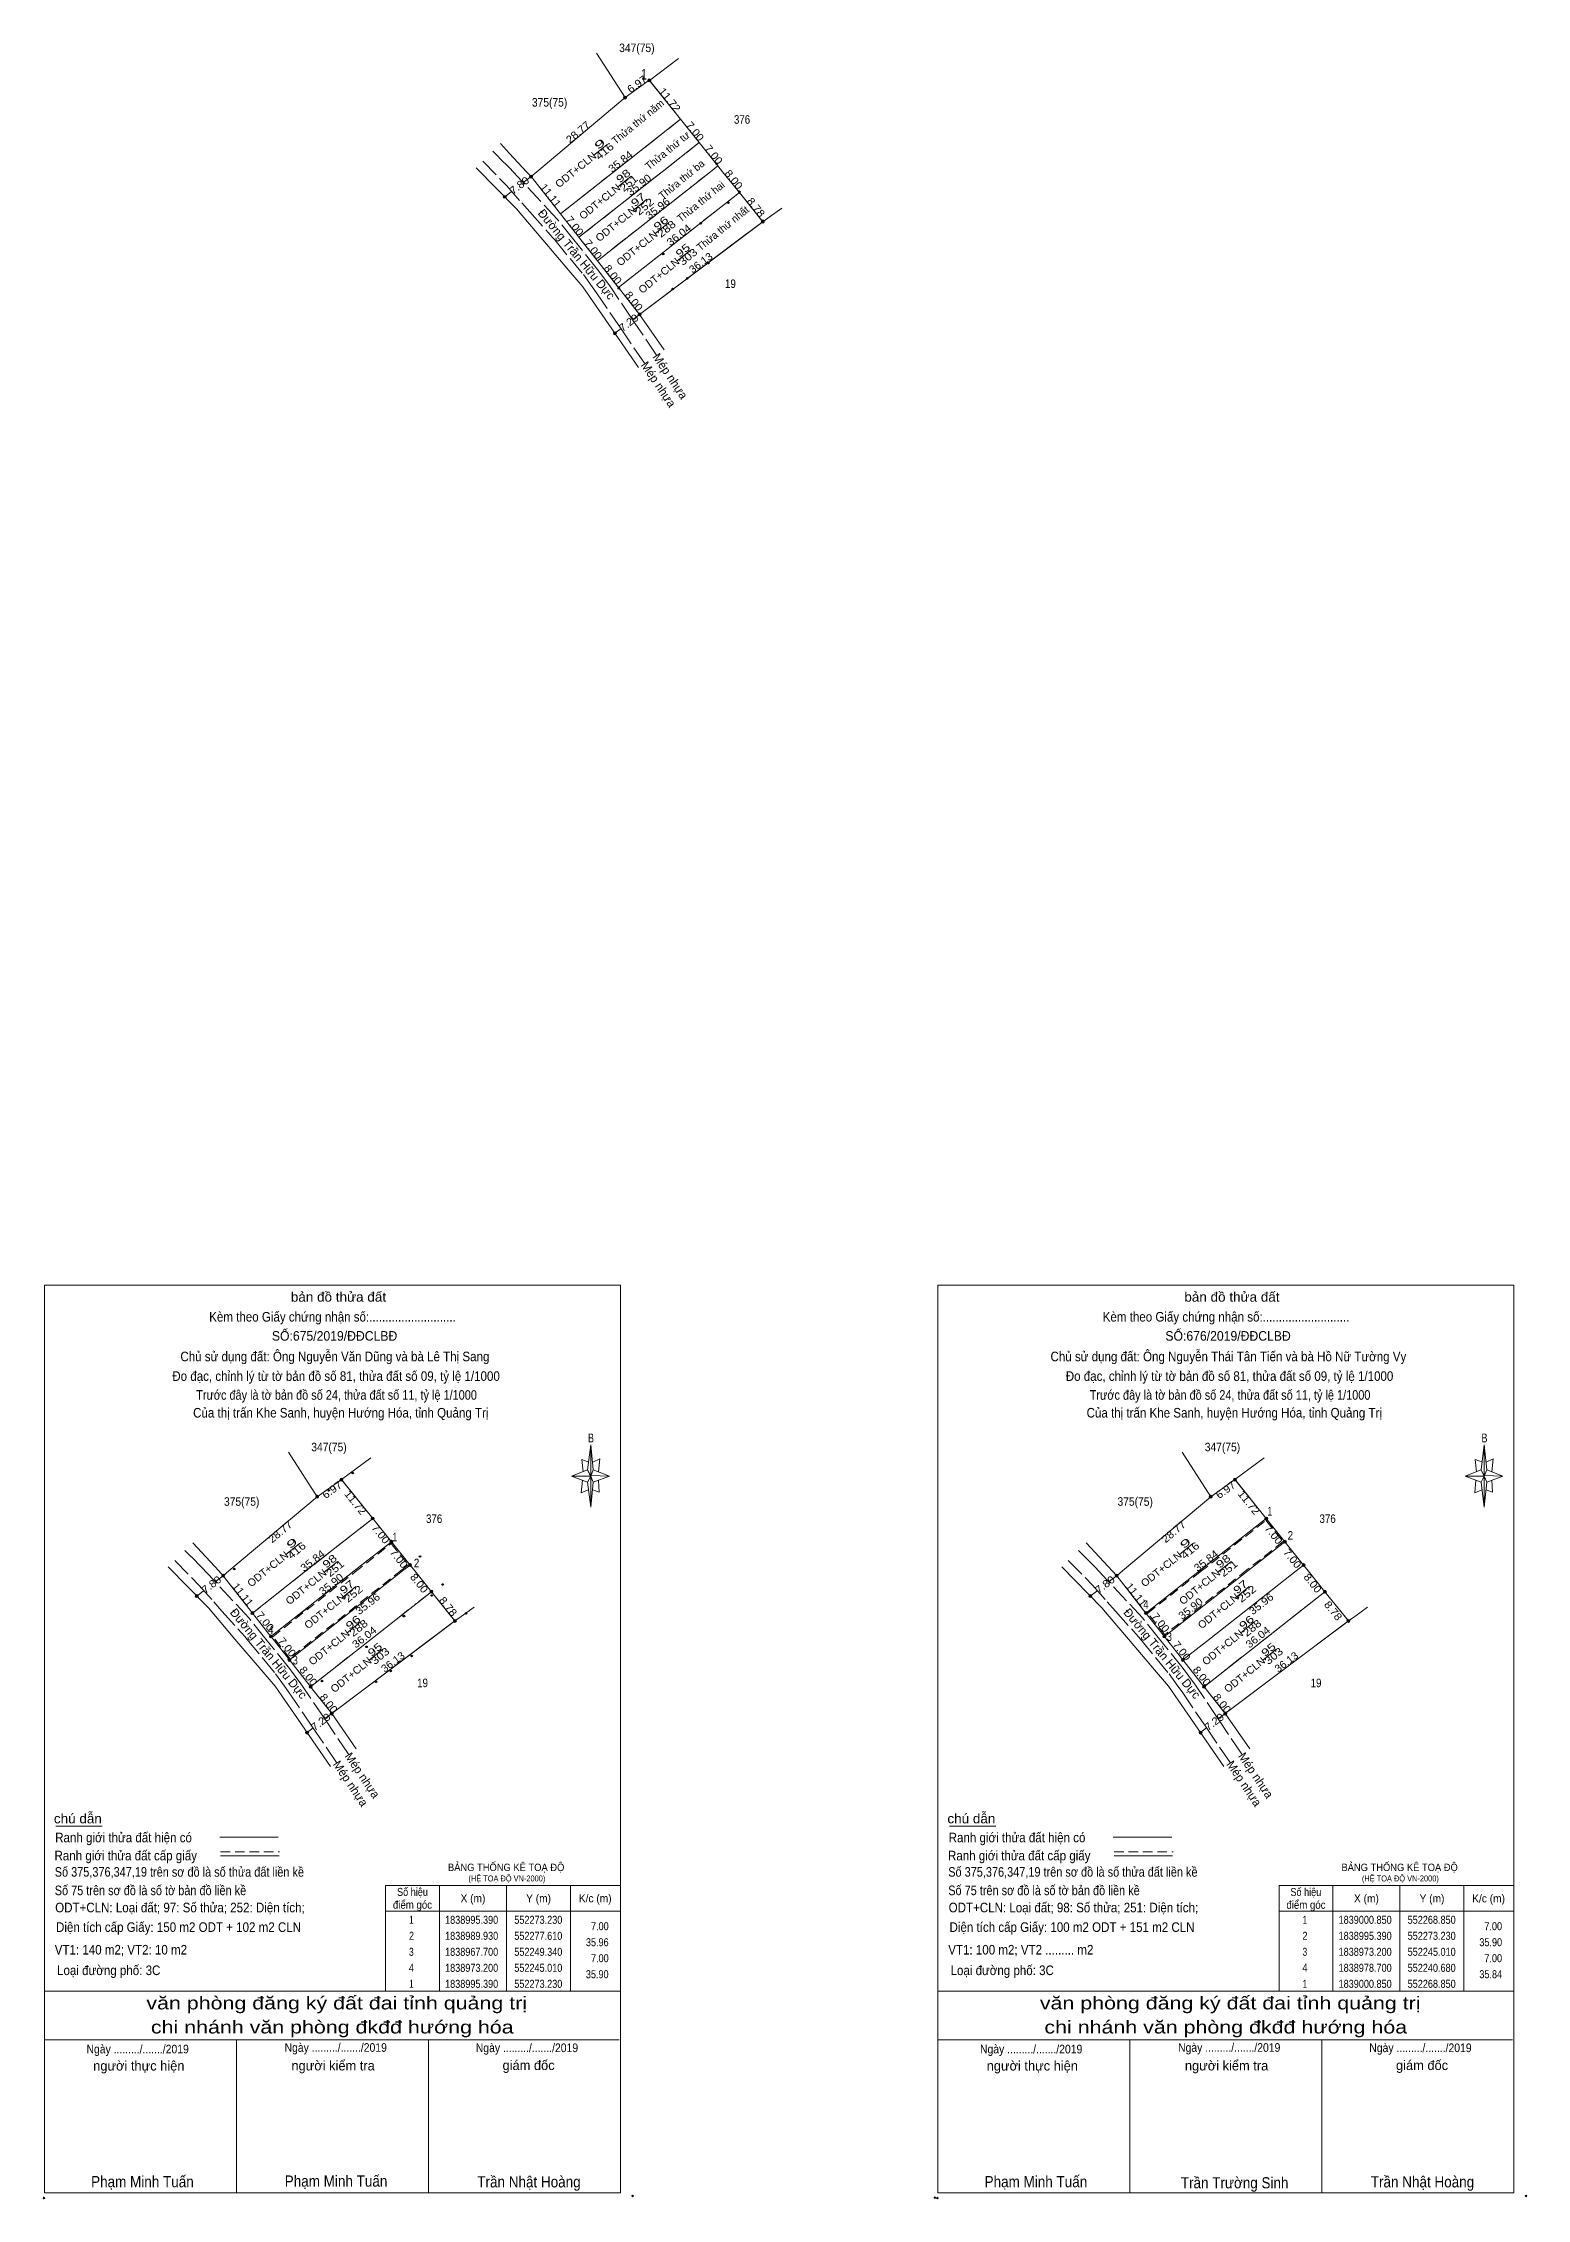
# Model space of a CAD drawing. Header units: metres. Extents: x 551538 to 552829, y 1838513 to 1839106.
# Drawn here: x 552119 to 552467, y 1838513 to 1839019 of the extents above; entities that cross this region are included whole.
import ezdxf
from ezdxf.enums import TextEntityAlignment as Align

# ---------------------------------------------------------------- set-up
doc = ezdxf.new("R2010")
doc.units = ezdxf.units.M
doc.header["$LTSCALE"] = 0.75
doc.header["$PDMODE"] = 32
doc.header["$PDSIZE"] = 0.375
for name, pattern in [('DASH_DOUBLE_DOT', [9.2, 5, -1.2, 0.3, -1.2, 0.3, -1.2]), ('LONG_DASHED', [7.5, 6, -1.5]), ('MEDIUM_DASHED', [4.5, 3, -1.5])]:
    doc.linetypes.add(name, pattern=pattern)
for name, color, linetype, lineweight in [('1', 7, 'Continuous', 13), ('17', 7, 'Continuous', 13), ('4', 7, 'Continuous', 13), ('5', 7, 'Continuous', 13), ('6', 7, 'Continuous', 13), ('63', 7, 'Continuous', 13)]:
    doc.layers.add(name, color=color, linetype=linetype, lineweight=lineweight)
doc.layers.add('7', color=7, linetype='Continuous')

msp = doc.modelspace()

# ---------------------------------------------------------------- hatches: boundary and pattern name
at = {"layer": '4'}
for points in [[(552256.19, 1839005.94, 1), (552255.49, 1839005.94, 1)], [(552261.8696, 1839009.9466, 1), (552261.1696, 1839009.9466, 1)], [(552234.16, 1838987.44, 1), (552233.46, 1838987.44, 1)], [(552227.98, 1838982.68, 1), (552227.28, 1838982.68, 1)], [(552288.47, 1838976.85, 1), (552287.77, 1838976.85, 1)], [(552253.81, 1838950.69, 1), (552253.11, 1838950.69, 1)], [(552259.59, 1838955.14, 1), (552258.89, 1838955.14, 1)], [(552184.03, 1838678.02, 1), (552183.33, 1838678.02, 1)], [(552189.7096, 1838682.0266, 1), (552189.0096, 1838682.0266, 1)], [(552393.43, 1838678.02, 1), (552392.73, 1838678.02, 1)], [(552399.1096, 1838682.0266, 1), (552398.4096, 1838682.0266, 1)], [(552197.04, 1838672.93, 1), (552196.34, 1838672.93, 1)], [(552406.44, 1838672.93, 1), (552405.74, 1838672.93, 1)], [(552201.42, 1838667.47, 1), (552200.72, 1838667.47, 1)], [(552410.82, 1838667.47, 1), (552410.12, 1838667.47, 1)], [(552162, 1838659.52, 1), (552161.3, 1838659.52, 1)], [(552205.8, 1838662.01, 1), (552205.1, 1838662.01, 1)], [(552371.4, 1838659.52, 1), (552370.7, 1838659.52, 1)], [(552415.2, 1838662.01, 1), (552414.5, 1838662.01, 1)], [(552155.82, 1838654.76, 1), (552155.12, 1838654.76, 1)], [(552210.81, 1838655.77, 1), (552210.11, 1838655.77, 1)], [(552365.22, 1838654.76, 1), (552364.52, 1838654.76, 1)], [(552420.21, 1838655.77, 1), (552419.51, 1838655.77, 1)], [(552168.87, 1838650.78, 1), (552168.17, 1838650.78, 1)], [(552216.31, 1838648.93, 1), (552215.61, 1838648.93, 1)], [(552378.27, 1838650.78, 1), (552377.57, 1838650.78, 1)], [(552425.71, 1838648.93, 1), (552425.01, 1838648.93, 1)], [(552173.2, 1838645.28, 1), (552172.5, 1838645.28, 1)], [(552382.6, 1838645.28, 1), (552381.9, 1838645.28, 1)], [(552177.53, 1838639.78, 1), (552176.83, 1838639.78, 1)], [(552386.93, 1838639.78, 1), (552386.23, 1838639.78, 1)], [(552182.48, 1838633.5, 1), (552181.78, 1838633.5, 1)], [(552391.88, 1838633.5, 1), (552391.18, 1838633.5, 1)], [(552187.43, 1838627.22, 1), (552186.73, 1838627.22, 1)], [(552396.83, 1838627.22, 1), (552396.13, 1838627.22, 1)], [(552181.65, 1838622.77, 1), (552180.95, 1838622.77, 1)], [(552391.05, 1838622.77, 1), (552390.35, 1838622.77, 1)]]:
    msp.add_hatch(color=256, dxfattribs=at).paths.add_polyline_path(points)

# ---------------------------------------------------------------- linework, layer by layer
at = {"layer": '1'}
for points in [[(552264.54, 1838988.56), (552273.23, 1838995.39), (552277.61, 1838989.93), (552275.87, 1838988.56)], [(552275.87, 1838988.56), (552249.34, 1838967.7), (552245.01, 1838973.2), (552264.54, 1838988.56)], [(552278.71, 1838988.56), (552282.62, 1838983.69), (552254.29, 1838961.42), (552249.34, 1838967.7), (552275.87, 1838988.56)], [(552275.87, 1838988.56), (552277.61, 1838989.93), (552278.71, 1838988.56)]]:
    msp.add_lwpolyline(points, dxfattribs=at)
for points in [[(552282.62, 1838983.69), (552288.12, 1838976.85), (552259.24, 1838955.14), (552254.29, 1838961.42)], [(552210.46, 1838655.77), (552215.96, 1838648.93), (552187.08, 1838627.22), (552182.13, 1838633.5)], [(552419.86, 1838655.77), (552425.36, 1838648.93), (552396.48, 1838627.22), (552391.53, 1838633.5)]]:
    msp.add_lwpolyline(points, close=True, dxfattribs=at)
at = {"layer": '1', "linetype": 'MEDIUM_DASHED'}
for points in [[(552192.57, 1838660.4), (552201.02, 1838667.05), (552205.03, 1838662.06), (552203.52, 1838660.88)], [(552203.52, 1838660.88), (552177.23, 1838640.2), (552173.27, 1838645.23), (552192.57, 1838660.4)]]:
    msp.add_lwpolyline(points, dxfattribs=at)
at = {"layer": '17'}
for p, q in [((552122.45, 1838600.86), (552133.31, 1838600.86)), ((552331.85, 1838600.86), (552342.71, 1838600.86))]:
    msp.add_line(p, q, dxfattribs=at)
at = {"layer": '4'}
for p, q in [((552255.84, 1839005.94), (552249.15, 1839016.36)), ((552255.84, 1839005.94), (552249.15, 1839016.36)), ((552261.53, 1839009.96), (552268.38, 1839015.1)), ((552235.14, 1838988.56), (552255.84, 1839005.94)), ((552228.79, 1838992.87), (552226.68, 1838995.16)), ((552232.77, 1838988.56), (552228.79, 1838992.87)), ((552248.45, 1838992.35), (552251.66, 1838994.97)), ((552277.61, 1838989.93), (552273.23, 1838995.39)), ((552220.92, 1838989.51), (552230.37, 1838979.88)), ((552231.91, 1838985.98), (552233.81, 1838987.44)), ((552233.81, 1838987.44), (552232.77, 1838988.56)), ((552233.81, 1838987.44), (552235.14, 1838988.56)), ((552254.07, 1838984.91), (552257.28, 1838987.53)), ((552278.71, 1838988.56), (552277.61, 1838989.93)), ((552282.62, 1838983.69), (552278.71, 1838988.56)), ((552227.63, 1838982.68), (552229.15, 1838983.85)), ((552257.75, 1838979.48), (552260.96, 1838982.1)), ((552262.81, 1838974), (552266.02, 1838976.62)), ((552282.44, 1838972.58), (552287.01, 1838976.02)), ((552287.01, 1838976.02), (552288.12, 1838976.85)), ((552288.12, 1838976.85), (552289.6, 1838977.9)), ((552289.6, 1838977.9), (552292.61, 1838980.05)), ((552236.57, 1838972.58), (552242.69, 1838965.38)), ((552282.44, 1838972.58), (552267.79, 1838961.57)), ((552267.95, 1838967.57), (552271.16, 1838970.19)), ((552245.96, 1838961.59), (552242.69, 1838965.38)), ((552259.24, 1838955.14), (552254.29, 1838961.42)), ((552258.96, 1838942.71), (552250.5, 1838955)), ((552253.46, 1838950.69), (552254.89, 1838951.79)), ((552257.49, 1838953.79), (552259.24, 1838955.14)), ((552265.01, 1838946.85), (552259.24, 1838955.14)), ((552183.68, 1838678.02), (552176.99, 1838688.44)), ((552183.68, 1838678.02), (552176.99, 1838688.44)), ((552393.08, 1838678.02), (552386.39, 1838688.44)), ((552393.08, 1838678.02), (552386.39, 1838688.44)), ((552189.37, 1838682.04), (552196.22, 1838687.18)), ((552398.77, 1838682.04), (552405.62, 1838687.18)), ((552162.98, 1838660.64), (552183.68, 1838678.02)), ((552372.38, 1838660.64), (552393.08, 1838678.02)), ((552156.63, 1838664.95), (552154.52, 1838667.24)), ((552160.61, 1838660.64), (552156.63, 1838664.95)), ((552176.29, 1838664.43), (552179.5, 1838667.05)), ((552185.27, 1838660.26), (552188.48, 1838662.88)), ((552205.45, 1838662.01), (552201.07, 1838667.47)), ((552366.03, 1838664.95), (552363.92, 1838667.24)), ((552370.01, 1838660.64), (552366.03, 1838664.95)), ((552385.69, 1838664.43), (552388.9, 1838667.05)), ((552394.67, 1838660.26), (552397.88, 1838662.88)), ((552414.85, 1838662.01), (552410.47, 1838667.47)), ((552148.76, 1838661.59), (552158.21, 1838651.96)), ((552159.75, 1838658.06), (552161.65, 1838659.52)), ((552161.65, 1838659.52), (552160.61, 1838660.64)), ((552161.65, 1838659.52), (552162.98, 1838660.64)), ((552206.55, 1838660.64), (552205.45, 1838662.01)), ((552210.46, 1838655.77), (552206.55, 1838660.64)), ((552358.16, 1838661.59), (552367.61, 1838651.96)), ((552369.15, 1838658.06), (552371.05, 1838659.52)), ((552371.05, 1838659.52), (552370.01, 1838660.64)), ((552371.05, 1838659.52), (552372.38, 1838660.64)), ((552415.95, 1838660.64), (552414.85, 1838662.01)), ((552419.86, 1838655.77), (552415.95, 1838660.64)), ((552155.47, 1838654.76), (552156.99, 1838655.93)), ((552189.51, 1838654.37), (552192.72, 1838656.99)), ((552364.87, 1838654.76), (552366.39, 1838655.93)), ((552398.91, 1838654.37), (552402.12, 1838656.99)), ((552190.65, 1838646.08), (552193.86, 1838648.7)), ((552210.28, 1838644.66), (552214.85, 1838648.1)), ((552214.85, 1838648.1), (552215.96, 1838648.93)), ((552215.96, 1838648.93), (552217.44, 1838649.98)), ((552217.44, 1838649.98), (552220.45, 1838652.13)), ((552400.05, 1838646.08), (552403.26, 1838648.7)), ((552419.68, 1838644.66), (552424.25, 1838648.1)), ((552424.25, 1838648.1), (552425.36, 1838648.93)), ((552425.36, 1838648.93), (552426.84, 1838649.98)), ((552426.84, 1838649.98), (552429.85, 1838652.13)), ((552164.41, 1838644.66), (552170.53, 1838637.46)), ((552210.28, 1838644.66), (552195.63, 1838633.65)), ((552373.81, 1838644.66), (552379.93, 1838637.46)), ((552419.68, 1838644.66), (552405.03, 1838633.65)), ((552173.8, 1838633.67), (552170.53, 1838637.46)), ((552195.79, 1838639.65), (552199, 1838642.27)), ((552383.2, 1838633.67), (552379.93, 1838637.46)), ((552405.19, 1838639.65), (552408.4, 1838642.27)), ((552187.08, 1838627.22), (552182.13, 1838633.5)), ((552396.48, 1838627.22), (552391.53, 1838633.5)), ((552185.33, 1838625.87), (552187.08, 1838627.22)), ((552192.85, 1838618.93), (552187.08, 1838627.22)), ((552394.73, 1838625.87), (552396.48, 1838627.22)), ((552402.25, 1838618.93), (552396.48, 1838627.22)), ((552186.8, 1838614.79), (552178.34, 1838627.08)), ((552181.3, 1838622.77), (552182.73, 1838623.87)), ((552396.2, 1838614.79), (552387.74, 1838627.08)), ((552390.7, 1838622.77), (552392.13, 1838623.87)), ((552421.7, 1838586.91), (552421.7, 1838562.16)), ((552437.45, 1838586.91), (552437.45, 1838562.16)), ((552452.45, 1838586.91), (552452.45, 1838562.16)), ((552409.1, 1838580.91), (552464.15, 1838580.91))]:
    msp.add_line(p, q, dxfattribs=at)
at = {"layer": '4', "linetype": 'LONG_DASHED'}
for p, q in [((552226.33, 1838991.87), (552224.84, 1838993.36)), ((552257.53, 1838953.99), (552252.43, 1838961.57)), ((552263.18, 1838945.58), (552257.6, 1838953.88)), ((552154.17, 1838663.95), (552152.68, 1838665.44)), ((552363.57, 1838663.95), (552362.08, 1838665.44)), ((552185.37, 1838626.07), (552180.27, 1838633.65)), ((552394.77, 1838626.07), (552389.67, 1838633.65)), ((552191.02, 1838617.66), (552185.44, 1838625.96)), ((552400.42, 1838617.66), (552394.84, 1838625.96))]:
    msp.add_line(p, q, dxfattribs=at)
at = {"layer": '4', "linetype": 'DASH_DOUBLE_DOT'}
for p, q in [((552282.62, 1838983.69), (552268.49, 1838972.58)), ((552255.55, 1838972.58), (552249.34, 1838967.7)), ((552268.49, 1838972.58), (552254.48, 1838961.57)), ((552254.48, 1838961.57), (552254.29, 1838961.42)), ((552210.46, 1838655.77), (552196.33, 1838644.66)), ((552419.86, 1838655.77), (552405.73, 1838644.66)), ((552196.33, 1838644.66), (552182.32, 1838633.65)), ((552405.73, 1838644.66), (552391.72, 1838633.65)), ((552182.32, 1838633.65), (552182.13, 1838633.5)), ((552391.72, 1838633.65), (552391.53, 1838633.5))]:
    msp.add_line(p, q, dxfattribs=at)
at = {"layer": '4'}
for points in [[(552235.14, 1838988.56), (552255.84, 1839005.94), (552261.51, 1839009.99), (552268.85, 1839000.85), (552253.22, 1838988.56)], [(552235.14, 1838988.56), (552255.84, 1839005.94), (552261.51, 1839009.99), (552268.85, 1839000.85), (552273.23, 1838995.39), (552277.61, 1838989.93), (552278.71, 1838988.56)], [(552255.84, 1839005.94), (552261.51, 1839009.99), (552261.7, 1839009.76)], [(552273.23, 1838995.39), (552268.85, 1839000.85), (552261.7, 1839009.76)], [(552253.22, 1838988.56), (552268.85, 1839000.85), (552273.23, 1838995.39), (552264.54, 1838988.56)], [(552253.22, 1838988.56), (552240.68, 1838978.7), (552233.81, 1838987.44), (552235.14, 1838988.56)], [(552245.5, 1838972.58), (552245.01, 1838973.2), (552240.68, 1838978.7), (552233.81, 1838987.44), (552235.14, 1838988.56)], [(552245.01, 1838973.2), (552240.68, 1838978.7), (552233.81, 1838987.44)], [(552264.54, 1838988.56), (552245.01, 1838973.2), (552240.68, 1838978.7), (552253.22, 1838988.56)], [(552278.71, 1838988.56), (552282.62, 1838983.69), (552287.01, 1838978.23)], [(552288.12, 1838976.85), (552287.01, 1838978.23), (552282.62, 1838983.69)], [(552230.37, 1838979.88), (552231.61, 1838978.42), (552236.57, 1838972.58)], [(552287.01, 1838978.23), (552288.12, 1838976.85), (552287.01, 1838976.02), (552282.44, 1838972.58)], [(552288.12, 1838976.85), (552289.6, 1838977.9), (552292.61, 1838980.05)], [(552249.34, 1838967.7), (552245.5, 1838972.58), (552245.01, 1838973.2)], [(552254.17, 1838961.57), (552249.34, 1838967.7), (552245.5, 1838972.58)], [(552259.24, 1838955.14), (552267.79, 1838961.57), (552282.44, 1838972.58)], [(552254.29, 1838961.42), (552254.17, 1838961.57), (552249.34, 1838967.7)], [(552250.5, 1838955), (552245.97, 1838961.57), (552245.96, 1838961.59)], [(552267.79, 1838961.57), (552259.24, 1838955.14), (552254.29, 1838961.42), (552254.17, 1838961.57)], [(552162.98, 1838660.64), (552183.68, 1838678.02), (552189.35, 1838682.07), (552196.69, 1838672.93), (552181.06, 1838660.64)], [(552162.98, 1838660.64), (552183.68, 1838678.02), (552189.35, 1838682.07), (552196.69, 1838672.93), (552201.07, 1838667.47), (552205.45, 1838662.01), (552206.55, 1838660.64)], [(552183.68, 1838678.02), (552189.35, 1838682.07), (552189.54, 1838681.84)], [(552201.07, 1838667.47), (552196.69, 1838672.93), (552189.54, 1838681.84)], [(552372.38, 1838660.64), (552393.08, 1838678.02), (552398.75, 1838682.07), (552406.09, 1838672.93), (552390.46, 1838660.64)], [(552372.38, 1838660.64), (552393.08, 1838678.02), (552398.75, 1838682.07), (552406.09, 1838672.93), (552410.47, 1838667.47), (552414.85, 1838662.01), (552415.95, 1838660.64)], [(552393.08, 1838678.02), (552398.75, 1838682.07), (552398.94, 1838681.84)], [(552410.47, 1838667.47), (552406.09, 1838672.93), (552398.94, 1838681.84)], [(552181.06, 1838660.64), (552196.69, 1838672.93), (552201.07, 1838667.47), (552192.38, 1838660.64)], [(552410.47, 1838667.47), (552401.78, 1838660.64), (552382.25, 1838645.28)], [(552181.06, 1838660.64), (552168.52, 1838650.78), (552161.65, 1838659.52), (552162.98, 1838660.64)], [(552173.34, 1838644.66), (552172.85, 1838645.28), (552168.52, 1838650.78), (552161.65, 1838659.52), (552162.98, 1838660.64)], [(552172.85, 1838645.28), (552168.52, 1838650.78), (552161.65, 1838659.52)], [(552192.38, 1838660.64), (552172.85, 1838645.28), (552168.52, 1838650.78), (552181.06, 1838660.64)], [(552205.45, 1838662.01), (552203.71, 1838660.64), (552183.39, 1838644.66)], [(552206.55, 1838660.64), (552210.46, 1838655.77), (552214.85, 1838650.31)], [(552390.46, 1838660.64), (552377.92, 1838650.78), (552371.05, 1838659.52), (552372.38, 1838660.64)], [(552382.74, 1838644.66), (552382.25, 1838645.28), (552377.92, 1838650.78), (552371.05, 1838659.52), (552372.38, 1838660.64)], [(552382.25, 1838645.28), (552377.92, 1838650.78), (552371.05, 1838659.52)], [(552414.85, 1838662.01), (552413.11, 1838660.64), (552392.79, 1838644.66)], [(552415.95, 1838660.64), (552419.86, 1838655.77), (552424.25, 1838650.31)], [(552215.96, 1838648.93), (552214.85, 1838650.31), (552210.46, 1838655.77)], [(552425.36, 1838648.93), (552424.25, 1838650.31), (552419.86, 1838655.77)], [(552158.21, 1838651.96), (552159.45, 1838650.5), (552164.41, 1838644.66)], [(552214.85, 1838650.31), (552215.96, 1838648.93), (552214.85, 1838648.1), (552210.28, 1838644.66)], [(552215.96, 1838648.93), (552217.44, 1838649.98), (552220.45, 1838652.13)], [(552367.61, 1838651.96), (552368.85, 1838650.5), (552373.81, 1838644.66)], [(552424.25, 1838650.31), (552425.36, 1838648.93), (552424.25, 1838648.1), (552419.68, 1838644.66)], [(552425.36, 1838648.93), (552426.84, 1838649.98), (552429.85, 1838652.13)], [(552183.39, 1838644.66), (552177.18, 1838639.78), (552173.34, 1838644.66), (552172.85, 1838645.28)], [(552182.01, 1838633.65), (552177.18, 1838639.78), (552173.34, 1838644.66)], [(552187.08, 1838627.22), (552195.63, 1838633.65), (552210.28, 1838644.66)], [(552392.79, 1838644.66), (552386.58, 1838639.78), (552382.74, 1838644.66), (552382.25, 1838645.28)], [(552391.41, 1838633.65), (552386.58, 1838639.78), (552382.74, 1838644.66)], [(552396.48, 1838627.22), (552405.03, 1838633.65), (552419.68, 1838644.66)], [(552182.13, 1838633.5), (552182.01, 1838633.65), (552177.18, 1838639.78)], [(552391.53, 1838633.5), (552391.41, 1838633.65), (552386.58, 1838639.78)], [(552178.34, 1838627.08), (552173.81, 1838633.65), (552173.8, 1838633.67)], [(552195.63, 1838633.65), (552187.08, 1838627.22), (552182.13, 1838633.5), (552182.01, 1838633.65)], [(552387.74, 1838627.08), (552383.21, 1838633.65), (552383.2, 1838633.67)], [(552405.03, 1838633.65), (552396.48, 1838627.22), (552391.53, 1838633.5), (552391.41, 1838633.65)]]:
    msp.add_lwpolyline(points, dxfattribs=at)
at = {"layer": '4', "linetype": 'DASH_DOUBLE_DOT'}
for points in [[(552268.85, 1839000.85), (552253.22, 1838988.56), (552240.68, 1838978.7)], [(552273.23, 1838995.39), (552264.54, 1838988.56), (552245.01, 1838973.2)], [(552277.61, 1838989.93), (552275.87, 1838988.56), (552255.55, 1838972.58)], [(552196.69, 1838672.93), (552181.06, 1838660.64), (552168.52, 1838650.78)], [(552406.09, 1838672.93), (552390.46, 1838660.64), (552377.92, 1838650.78)], [(552201.07, 1838667.47), (552192.38, 1838660.64), (552172.85, 1838645.28)]]:
    msp.add_lwpolyline(points, dxfattribs=at)
at = {"layer": '4', "linetype": 'LONG_DASHED'}
for points in [[(552222.48, 1838991.04), (552228.13, 1838985.22), (552231.61, 1838981.31)], [(552231.61, 1838986.39), (552228.76, 1838989.44), (552226.35, 1838991.85)], [(552243.84, 1838972.58), (552239.94, 1838977.46), (552231.61, 1838986.39)], [(552231.61, 1838981.31), (552233.53, 1838979.16), (552238.93, 1838973.1), (552239.36, 1838972.58)], [(552239.36, 1838972.58), (552246.08, 1838964.45), (552248.16, 1838961.57)], [(552252.43, 1838961.57), (552252.05, 1838962.14), (552249.36, 1838965.67), (552243.84, 1838972.58)], [(552248.16, 1838961.57), (552249.14, 1838960.22), (552254.76, 1838951.94), (552260.37, 1838943.67)], [(552150.32, 1838663.12), (552155.97, 1838657.3), (552159.45, 1838653.39)], [(552159.45, 1838658.47), (552156.6, 1838661.52), (552154.19, 1838663.93)], [(552359.72, 1838663.12), (552365.37, 1838657.3), (552368.85, 1838653.39)], [(552368.85, 1838658.47), (552366, 1838661.52), (552363.59, 1838663.93)], [(552171.68, 1838644.66), (552167.78, 1838649.54), (552159.45, 1838658.47)], [(552381.08, 1838644.66), (552377.18, 1838649.54), (552368.85, 1838658.47)], [(552159.45, 1838653.39), (552161.37, 1838651.24), (552166.77, 1838645.18), (552167.2, 1838644.66)], [(552368.85, 1838653.39), (552370.77, 1838651.24), (552376.17, 1838645.18), (552376.6, 1838644.66)], [(552167.2, 1838644.66), (552173.92, 1838636.53), (552176, 1838633.65)], [(552180.27, 1838633.65), (552179.89, 1838634.22), (552177.2, 1838637.75), (552171.68, 1838644.66)], [(552376.6, 1838644.66), (552383.32, 1838636.53), (552385.4, 1838633.65)], [(552389.67, 1838633.65), (552389.29, 1838634.22), (552386.6, 1838637.75), (552381.08, 1838644.66)], [(552176, 1838633.65), (552176.98, 1838632.3), (552182.6, 1838624.02), (552188.21, 1838615.75)], [(552385.4, 1838633.65), (552386.38, 1838632.3), (552392, 1838624.02), (552397.61, 1838615.75)]]:
    msp.add_lwpolyline(points, dxfattribs=at)
at = {"layer": '4', "linetype": 'MEDIUM_DASHED'}
for points in [[(552390.65, 1838660.4), (552406.04, 1838672.51), (552410.05, 1838667.52), (552401.59, 1838660.88)], [(552401.59, 1838660.88), (552382.3, 1838645.7), (552378.34, 1838650.73), (552390.65, 1838660.4)]]:
    msp.add_lwpolyline(points, dxfattribs=at)
at = {"layer": '4'}
msp.add_lwpolyline([(552409.1, 1838586.91), (552464.15, 1838586.91), (552464.15, 1838562.16), (552409.1, 1838562.16)], close=True, dxfattribs=at)
for centre, radius in [((552255.84, 1839005.94), 0.35), ((552261.5196, 1839009.9466), 0.35), ((552233.81, 1838987.44), 0.35), ((552227.63, 1838982.68), 0.35), ((552282.69, 1838983.61), 0.11), ((552288.12, 1838976.85), 0.35), ((552253.46, 1838950.69), 0.35), ((552259.24, 1838955.14), 0.35), ((552183.68, 1838678.02), 0.35), ((552189.3596, 1838682.0266), 0.35), ((552393.08, 1838678.02), 0.35), ((552398.7596, 1838682.0266), 0.35), ((552196.69, 1838672.93), 0.35), ((552406.09, 1838672.93), 0.35), ((552201.07, 1838667.47), 0.35), ((552410.47, 1838667.47), 0.35), ((552161.65, 1838659.52), 0.35), ((552205.45, 1838662.01), 0.35), ((552371.05, 1838659.52), 0.35), ((552414.85, 1838662.01), 0.35), ((552155.47, 1838654.76), 0.35), ((552210.46, 1838655.77), 0.35), ((552210.53, 1838655.69), 0.11), ((552364.87, 1838654.76), 0.35), ((552419.86, 1838655.77), 0.35), ((552419.93, 1838655.69), 0.11), ((552168.52, 1838650.78), 0.35), ((552215.96, 1838648.93), 0.35), ((552377.92, 1838650.78), 0.35), ((552425.36, 1838648.93), 0.35), ((552172.85, 1838645.28), 0.35), ((552382.25, 1838645.28), 0.35), ((552177.18, 1838639.78), 0.35), ((552386.58, 1838639.78), 0.35), ((552182.13, 1838633.5), 0.35), ((552391.53, 1838633.5), 0.35), ((552187.08, 1838627.22), 0.35), ((552396.48, 1838627.22), 0.35), ((552181.3, 1838622.77), 0.35), ((552390.7, 1838622.77), 0.35)]:
    msp.add_circle(centre, radius, dxfattribs=at)
at = {"layer": '5'}
for p, q in [((552247.06, 1838684.32), (552247.8, 1838690.18)), ((552456.46, 1838684.32), (552457.2, 1838690.18)), ((552247.06, 1838681.48), (552243.3, 1838682.82)), ((552248.4, 1838684.32), (552252.16, 1838682.82)), ((552456.46, 1838681.48), (552452.7, 1838682.82)), ((552457.8, 1838684.32), (552461.56, 1838682.82)), ((552248.4, 1838681.48), (552247.8, 1838675.62)), ((552249.76, 1838679.08), (552248.26, 1838679.68)), ((552249.6, 1838681.92), (552249.76, 1838679.08)), ((552457.8, 1838681.48), (552457.2, 1838675.62)), ((552459.16, 1838679.08), (552457.66, 1838679.68)), ((552459, 1838681.92), (552459.16, 1838679.08)), ((552119.75, 1838562.16), (552254.75, 1838562.16)), ((552329.15, 1838562.16), (552464.15, 1838562.16)), ((552119.75, 1838550.76), (552254.45, 1838550.76)), ((552119.75, 1838550.76), (552254.45, 1838550.76)), ((552119.75, 1838550.76), (552254.45, 1838550.76)), ((552164.75, 1838514.92), (552164.75, 1838550.76)), ((552209.75, 1838514.92), (552209.75, 1838550.76)), ((552329.15, 1838550.76), (552463.85, 1838550.76)), ((552329.15, 1838550.76), (552463.85, 1838550.76)), ((552329.15, 1838550.76), (552463.85, 1838550.76)), ((552374.15, 1838514.92), (552374.15, 1838550.76)), ((552419.15, 1838514.92), (552419.15, 1838550.76))]:
    msp.add_line(p, q, dxfattribs=at)
for points in [[(552119.75, 1838727.62), (552254.75, 1838727.62), (552254.75, 1838514.92), (552119.75, 1838514.92)], [(552329.15, 1838727.62), (552464.15, 1838727.62), (552464.15, 1838514.92), (552329.15, 1838514.92)], [(552247.8, 1838690.18), (552248.4, 1838684.32), (552247.8, 1838682.82)], [(552457.2, 1838690.18), (552457.8, 1838684.32), (552457.2, 1838682.82)], [(552247.8, 1838682.82), (552243.3, 1838682.82), (552247.06, 1838684.32), (552248.4, 1838681.48), (552252.16, 1838682.82), (552247.8, 1838682.98)], [(552247.8, 1838682.82), (552247.8, 1838675.62), (552247.06, 1838681.48)], [(552457.2, 1838682.82), (552452.7, 1838682.82), (552456.46, 1838684.32), (552457.8, 1838681.48), (552461.56, 1838682.82), (552457.2, 1838682.98)], [(552457.2, 1838682.82), (552457.2, 1838675.62), (552456.46, 1838681.48)]]:
    msp.add_lwpolyline(points, close=True, dxfattribs=at)
for points in [[(552247.8, 1838682.82), (552247.06, 1838684.32), (552243.3, 1838682.82)], [(552247.36, 1838686.12), (552245.7, 1838686.72), (552246, 1838683.88)], [(552247.8, 1838682.82), (552248.4, 1838681.48), (552252.16, 1838682.82)], [(552248.26, 1838686.12), (552249.9, 1838686.88), (552249.6, 1838683.88)], [(552457.2, 1838682.82), (552456.46, 1838684.32), (552452.7, 1838682.82)], [(552456.76, 1838686.12), (552455.1, 1838686.72), (552455.4, 1838683.88)], [(552457.2, 1838682.82), (552457.8, 1838681.48), (552461.56, 1838682.82)], [(552457.66, 1838686.12), (552459.3, 1838686.88), (552459, 1838683.88)], [(552245.86, 1838681.92), (552245.56, 1838678.92), (552247.2, 1838679.68)], [(552455.26, 1838681.92), (552454.96, 1838678.92), (552456.6, 1838679.68)], [(552254.75, 1838514.92), (552119.75, 1838514.92), (552119.75, 1838550.76)], [(552464.15, 1838514.92), (552329.15, 1838514.92), (552329.15, 1838550.76)]]:
    msp.add_lwpolyline(points, dxfattribs=at)
for p in [(552119.64, 1838513.66), (552328.44, 1838513.76), (552329.04, 1838513.66)]:
    msp.add_point(p, dxfattribs=at)
at = {"layer": '6'}
for p, q in [((552160.85, 1838598.26), (552174.56, 1838598.26)), ((552370.25, 1838598.26), (552383.96, 1838598.26)), ((552161.06, 1838593.86), (552174.77, 1838593.86)), ((552370.46, 1838593.86), (552384.17, 1838593.86))]:
    msp.add_line(p, q, dxfattribs=at)
at = {"layer": '6', "linetype": 'MEDIUM_DASHED'}
for p, q in [((552161.06, 1838594.79), (552174.86, 1838594.79)), ((552370.46, 1838594.79), (552384.26, 1838594.79))]:
    msp.add_line(p, q, dxfattribs=at)
at = {"layer": '6'}
for p in [(552257.6, 1838514.16), (552467, 1838514.16)]:
    msp.add_point(p, dxfattribs=at)
at = {"layer": '63'}
for p, q in [((552212.31, 1838586.91), (552212.31, 1838562.16)), ((552228.05, 1838586.91), (552228.05, 1838562.16)), ((552243.05, 1838586.91), (552243.05, 1838562.16)), ((552199.71, 1838580.91), (552254.75, 1838580.91))]:
    msp.add_line(p, q, dxfattribs=at)
msp.add_lwpolyline([(552199.71, 1838586.91), (552254.75, 1838586.91), (552254.75, 1838562.16), (552199.71, 1838562.16)], close=True, dxfattribs=at)
at = {"layer": '7'}
for p in [(552261.56, 1839010), (552261.56, 1839009.98), (552255.91, 1839005.95), (552233.82, 1838987.49), (552277.3, 1838990.43), (552280.06, 1838981.29), (552282.61, 1838983.87), (552273.54, 1838976.46), (552288.09, 1838977.1), (552264.77, 1838969.27), (552275.36, 1838967.13), (552254.37, 1838961.24), (552266.98, 1838961.06), (552270.44, 1838963.6), (552192.02, 1838683.58), (552192.02, 1838683.57), (552186.37, 1838679.54), (552207.76, 1838664.02), (552164.28, 1838661.08), (552213.07, 1838657.46), (552210.52, 1838654.88), (552204, 1838650.05), (552218.55, 1838650.69), (552195.23, 1838642.86), (552200.9, 1838637.19), (552205.82, 1838640.72), (552184.83, 1838634.83), (552197.45, 1838634.65)]:
    msp.add_point(p, dxfattribs=at)

# ---------------------------------------------------------------- texts
at = {"layer": '1'}
for s, height, width, p in [('BẢNG THỐNG KÊ TOẠ ĐỘ ', 1.725, 0.95, (552214.33, 1838590.31)), ('BẢNG THỐNG KÊ TOẠ ĐỘ ', 1.725, 0.95, (552423.73, 1838590.31)), ('(HỆ TOẠ ĐỘ VN-2000)', 1.395, 0.9, (552219.13, 1838587.87)), ('(HỆ TOẠ ĐỘ VN-2000)', 1.395, 0.9, (552428.53, 1838587.87))]:
    msp.add_text(s, height=height, dxfattribs=dict(at, width=width)).set_placement(p)
at = {"layer": '4'}
for s, height, width, p in [('347(75)', 2, 0.9, (552258.61, 1839016.6)), ('375(75)', 2, 0.9, (552238.15, 1839003.83)), ('376', 2, 0.85, (552283.25, 1838999.81)), ('19', 2, 0.85, (552280.535, 1838961.32)), ('347(75)', 2, 0.9, (552186.45, 1838688.68)), ('347(75)', 2, 0.9, (552395.85, 1838688.68)), ('375(75)', 2, 0.9, (552165.99, 1838675.91)), ('375(75)', 2, 0.9, (552375.39, 1838675.91)), ('376', 2, 0.85, (552211.09, 1838671.89)), ('376', 2, 0.85, (552420.49, 1838671.89)), ('19', 2, 0.85, (552208.375, 1838633.4)), ('19', 2, 0.85, (552417.775, 1838633.4)), ('điểm góc', 1.875, 0.9, (552415.415, 1838581.46)), ('Số hiệu', 1.875, 0.85, (552415.385, 1838584.46)), ('X (m)', 1.875, 0.95, (552429.585, 1838582.96)), ('Y (m)', 1.875, 0.95, (552444.955, 1838582.96)), ('K/c (m)', 1.875, 0.95, (552458.215, 1838582.96)), (' 1', 1.875, 0.75, (552414.88, 1838577.94)), ('1839000.850', 1.875, 0.85, (552429.28, 1838577.94)), ('552268.850', 1.875, 0.85, (552444.875, 1838577.94)), (' 3', 1.875, 0.8, (552414.87, 1838570.44)), (' 2', 1.875, 0.85, (552414.88, 1838574.19)), ('1838995.390', 1.875, 0.85, (552429.28, 1838574.19)), ('1838973.200', 1.875, 0.85, (552429.28, 1838570.44)), ('552273.230', 1.875, 0.85, (552444.875, 1838574.19)), ('552245.010', 1.875, 0.85, (552444.875, 1838570.44)), (' 4', 1.875, 0.85, (552414.875, 1838566.69)), ('1838978.700', 1.875, 0.85, (552429.28, 1838566.69)), ('552240.680', 1.875, 0.85, (552444.875, 1838566.69)), (' 1', 1.875, 0.75, (552414.88, 1838562.94)), ('1839000.850', 1.875, 0.85, (552429.28, 1838562.94)), ('552268.850', 1.875, 0.85, (552444.875, 1838562.94))]:
    msp.add_text(s, height=height, dxfattribs=dict(at, width=width)).set_placement(p, align=Align.CENTER)
for s, rotation, width, p in [('6.97', 36.36, 1.1, (552259.1612, 1839008.3822)), ('11.72', 308.772, 1.1, (552265.6198, 1839004.873)), ('28.77', 40.022, 1.1, (552245.3773, 1838997.1587)), ('9', 39.259, 1.9, (552250.4413, 1838994.3856)), ('7.00', 308.737, 1.1, (552271.5506, 1838997.4975)), ('416', 39.259, 1.2, (552251.5763, 1838992.6871)), ('35.84', 38.178, 1.1, (552255.3042, 1838990.2605)), ('7.00', 308.737, 1.1, (552275.9306, 1838992.0375)), ('7.80', 37.604, 1.1, (552231.5961, 1838984.6644)), ('98', 39.259, 1.35, (552255.9613, 1838986.8971)), ('251', 39.259, 1.15, (552257.2463, 1838985.1899)), ('35.90', 38.179, 1.1, (552259.6541, 1838984.7805)), ('8.00', 308.76, 1.1, (552280.6258, 1838986.1828)), ('11.11', 308.197, 1.05, (552237.7127, 1838982.4811)), ('97', 39.259, 1.35, (552259.4513, 1838981.3271)), ('252', 39.259, 1.2, (552260.9563, 1838979.7071)), ('35.96', 38.18, 1.1, (552263.9991, 1838979.2966)), ('8.78', 308.773, 1.1, (552285.8463, 1838979.678)), ('7.00', 308.212, 1.1, (552243.3544, 1838975.3313)), ('96', 39.259, 1.4, (552264.8013, 1838975.8534)), ('288', 39.259, 1.2, (552266.1063, 1838974.5008)), ('36.04', 38.171, 1.1, (552268.9842, 1838973.04)), ('7.00', 308.212, 1.1, (552247.6744, 1838969.8313)), ('95', 39.259, 1.35, (552269.9263, 1838969.463)), ('8.00', 308.246, 1.1, (552252.3061, 1838963.9317)), ('303', 39.259, 1.2, (552271.1713, 1838967.9385)), ('36.13', 36.933, 1.05, (552274.1142, 1838966.5275)), ('8.00', 308.206, 1.1, (552257.2241, 1838957.7012)), ('7.29', 37.593, 1.1, (552257.2212, 1838952.4923)), ('6.97', 36.36, 1.1, (552187.6912, 1838678.9322)), ('11.72', 308.772, 1.1, (552191.9398, 1838676.1329)), ('6.97', 36.36, 1.1, (552397.0912, 1838678.9322)), ('11.72', 308.772, 1.1, (552401.3399, 1838676.1329)), ('28.77', 40.022, 1.1, (552175.5873, 1838669.1487)), ('9', 39.259, 1.9, (552178.2813, 1838666.4656)), ('7.00', 308.737, 1.1, (552197.8646, 1838668.7525)), ('28.77', 40.022, 1.1, (552384.9873, 1838669.1487)), ('9', 39.259, 1.9, (552387.6813, 1838666.4656)), ('7.00', 308.737, 1.1, (552407.1646, 1838668.6225)), ('416', 39.259, 1.2, (552179.4163, 1838664.7671)), ('35.84', 38.178, 1.1, (552183.1442, 1838662.3405)), ('98', 39.259, 1.35, (552187.1613, 1838662.2471)), ('251', 39.259, 1.15, (552188.4463, 1838660.5399)), ('7.00', 308.737, 1.1, (552202.1446, 1838663.0025)), ('416', 39.259, 1.2, (552388.8163, 1838664.7671)), ('35.84', 38.178, 1.1, (552392.5442, 1838662.3405)), ('98', 39.259, 1.35, (552396.5613, 1838662.2471)), ('251', 39.259, 1.15, (552397.8463, 1838660.5399)), ('7.00', 308.737, 1.1, (552411.5446, 1838663.0025)), ('7.80', 37.604, 1.1, (552159.4361, 1838656.7444)), ('11.11', 308.197, 1.05, (552165.5527, 1838654.561)), ('35.90', 38.179, 1.1, (552187.4941, 1838656.8605)), ('97', 39.259, 1.35, (552191.2113, 1838656.2171)), ('8.00', 308.76, 1.1, (552206.8958, 1838657.2228)), ('7.80', 37.604, 1.1, (552368.8361, 1838656.7444)), ('11.11', 308.197, 1.05, (552374.9488, 1838654.566)), ('97', 39.259, 1.35, (552400.6113, 1838656.2171)), ('8.00', 308.76, 1.1, (552416.2958, 1838657.2228)), ('252', 39.259, 1.2, (552192.7163, 1838654.5971)), ('35.96', 38.18, 1.1, (552196.0791, 1838652.2266)), ('8.78', 308.773, 1.1, (552213.6863, 1838651.758)), ('35.90', 38.179, 1.1, (552388.9041, 1838651.1405)), ('252', 39.259, 1.2, (552402.1163, 1838654.5971)), ('35.96', 38.18, 1.1, (552405.4791, 1838652.2266)), ('8.78', 308.773, 1.1, (552421.1063, 1838650.768)), ('7.00', 308.212, 1.1, (552170.8044, 1838648.2913)), ('96', 39.259, 1.4, (552192.6413, 1838647.9334)), ('288', 39.259, 1.2, (552193.9463, 1838646.5808)), ('36.04', 38.171, 1.1, (552195.2742, 1838644.42)), ('7.00', 308.212, 1.1, (552380.6544, 1838648.0213)), ('96', 39.259, 1.4, (552402.0413, 1838647.9334)), ('288', 39.259, 1.2, (552403.3463, 1838646.5808)), ('36.04', 38.171, 1.1, (552404.6742, 1838644.42)), ('7.00', 308.212, 1.1, (552175.9544, 1838642.2613)), ('95', 39.259, 1.35, (552197.7663, 1838641.543)), ('303', 39.259, 1.2, (552199.0163, 1838640.0226)), ('7.00', 308.212, 1.1, (552385.6244, 1838641.3713)), ('95', 39.259, 1.35, (552407.1663, 1838641.543)), ('303', 39.259, 1.2, (552408.4163, 1838640.0226)), ('8.00', 308.246, 1.1, (552180.9261, 1838635.4717)), ('36.13', 36.933, 1.05, (552201.9542, 1838638.6075)), ('8.00', 308.246, 1.1, (552390.3261, 1838635.4717)), ('36.13', 36.933, 1.05, (552411.3542, 1838638.6075)), ('7.29', 37.593, 1.1, (552185.0662, 1838624.5762)), ('8.00', 308.206, 1.1, (552185.6941, 1838629.0712)), ('7.29', 37.593, 1.1, (552394.4662, 1838624.5762)), ('8.00', 308.206, 1.1, (552395.0941, 1838629.0712))]:
    msp.add_text(s, height=1.75, rotation=rotation, dxfattribs=dict(at, width=width)).set_placement(p, align=Align.CENTER)
for s, height, width, p in [(' 1', 2.5, 0.75, (552260.98, 1839010.17)), (' 1', 2, 0.75, (552407.49, 1838673.62)), (' 1', 2, 0.75, (552202.44, 1838667.61)), (' 2', 2, 0.85, (552412.39, 1838667.98)), (' 2', 2, 0.85, (552207.61, 1838661.51)), (' 4', 2, 0.85, (552378.56, 1838651.79)), (' 4', 2, 0.85, (552173.45, 1838645.85)), (' 3', 2, 0.8, (552384, 1838644.23)), (' 3', 2, 0.8, (552179.15, 1838638.73)), ('7.00', 1.875, 0.85, (552461.37, 1838576.44)), ('35.90', 1.875, 0.85, (552461.38, 1838572.69)), ('35.84', 1.875, 0.85, (552461.38, 1838565.19)), ('7.00', 1.875, 0.85, (552461.37, 1838568.94))]:
    msp.add_text(s, height=height, dxfattribs=dict(at, width=width)).set_placement(p, align=Align.RIGHT)
for s, height, rotation, p in [('Thửa thứ năm', 1.75, 39.259, (552259.3963, 1838999.5831)), ('Thửa thứ tư', 1.75, 39.259, (552266.3163, 1838992.8593)), ('Thửa thứ ba', 1.75, 39.259, (552269.6513, 1838986.0732)), ('Thửa thứ hai', 1.75, 39.259, (552274.1313, 1838980.9094)), ('Đường Trần Hữu Dực', 2, 309.577, (552243.6841, 1838968.5771)), ('Thửa thứ nhất', 1.75, 39.259, (552279.2813, 1838974.6235)), ('Mép nhựa', 2, 303.905, (552265.5948, 1838940.0978)), ('Mép nhựa', 2, 303.905, (552262.8348, 1838938.1778)), ('Đường Trần Hữu Dực', 2, 309.577, (552171.5241, 1838640.6571)), ('Đường Trần Hữu Dực', 2, 309.577, (552380.9241, 1838640.6571)), ('Mép nhựa', 2, 303.905, (552193.4348, 1838612.1778)), ('Mép nhựa', 2, 303.905, (552402.8348, 1838612.1778)), ('Mép nhựa', 2, 303.905, (552190.6748, 1838610.2578)), ('Mép nhựa', 2, 303.905, (552400.0748, 1838610.2578))]:
    msp.add_text(s, height=height, rotation=rotation, dxfattribs=at).set_placement(p, align=Align.CENTER)
at = {"layer": '4', "width": 1.05}
for p in [(552249.8225, 1838992.3993), (552255.4425, 1838984.9593), (552259.2625, 1838979.7693), (552264.1825, 1838974.0493), (552269.3225, 1838967.6193), (552177.6625, 1838664.4793), (552387.0625, 1838664.4793), (552186.6425, 1838660.3093), (552396.0425, 1838660.3093), (552191.0225, 1838654.6593), (552400.4225, 1838654.6593), (552192.0225, 1838646.1293), (552401.4225, 1838646.1293), (552197.1625, 1838639.6993), (552406.5625, 1838639.6993)]:
    msp.add_text('ODT+CLN ', height=1.75, rotation=39.259, dxfattribs=at).set_placement(p, align=Align.RIGHT)
at = {"layer": '5'}
for s, height, width, p in [('bản đồ thửa đất', 2.25, 1.05, (552188.665, 1838723.74)), ('bản đồ thửa đất', 2.25, 1.05, (552398.065, 1838723.74)), ('Kèm theo Giấy chứng nhận số:...........................', 2.25, 0.9, (552187.28, 1838719.08)), ('Kèm theo Giấy chứng nhận số:...........................', 2.25, 0.9, (552396.68, 1838719.08)), ('SỐ:675/2019/ĐĐCLBĐ', 2.25, 0.95, (552187.76, 1838714.6)), ('SỐ:676/2019/ĐĐCLBĐ', 2.25, 0.95, (552397.16, 1838714.6)), ('Chủ sử dụng đất: Ông Nguyễn Văn Dũng và bà Lê Thị Sang', 2.25, 0.9, (552187.835, 1838709.78)), ('Chủ sử dụng đất: Ông Nguyễn Thái Tân Tiến và bà Hồ Nữ Tường Vy', 2.25, 0.9, (552397.235, 1838709.78)), ('Đo đạc, chỉnh lý từ tờ bản đồ số 81, thửa đất số 09, tỷ lệ 1/1000 ', 2.25, 0.9, (552188.485, 1838705.18)), ('Trước đây là tờ bản đồ số 24, thửa đất số 11, tỷ lệ 1/1000 ', 2.25, 0.85, (552188.58, 1838700.76)), ('Đo đạc, chỉnh lý từ tờ bản đồ số 81, thửa đất số 09, tỷ lệ 1/1000 ', 2.25, 0.9, (552397.885, 1838705.18)), ('Trước đây là tờ bản đồ số 24, thửa đất số 11, tỷ lệ 1/1000 ', 2.25, 0.85, (552397.98, 1838700.76)), ('Của thị trấn Khe Sanh, huyện Hướng Hóa, tỉnh Quảng Trị', 2.25, 0.9, (552189.215, 1838696.59)), ('Của thị trấn Khe Sanh, huyện Hướng Hóa, tỉnh Quảng Trị', 2.25, 0.9, (552398.615, 1838696.59)), ('B', 2.066, 0.75, (552247.855, 1838690.78)), ('B', 2.066, 0.75, (552457.255, 1838690.78)), ('văn phòng đăng ký đất đai tỉnh quảng trị', 3, 1.25, (552188.255, 1838557.88)), ('văn phòng đăng ký đất đai tỉnh quảng trị', 3, 1.25, (552397.655, 1838557.88)), ('chi nhánh văn phòng đkđđ hướng hóa', 3, 1.25, (552187.215, 1838552.24)), ('chi nhánh văn phòng đkđđ hướng hóa', 3, 1.25, (552396.615, 1838552.24)), ('Ngày ........./......./2019', 2.025, 0.9, (552141.605, 1838547.57)), ('Ngày ........./......./2019', 2.025, 0.9, (552188.025, 1838547.94)), ('Ngày ........./......./2019', 2.025, 0.9, (552232.845, 1838547.87)), ('Ngày ........./......./2019', 2.025, 0.9, (552351.005, 1838547.57)), ('Ngày ........./......./2019', 2.025, 0.9, (552397.425, 1838547.94)), ('Ngày ........./......./2019', 2.025, 0.9, (552442.245, 1838547.87)), ('Phạm Minh Tuấn', 2.625, 0.9, (552142.725, 1838516.2)), ('Phạm Minh Tuấn', 2.625, 0.9, (552188.105, 1838516.33)), ('Trần Nhật Hoàng', 2.625, 0.9, (552233.32, 1838516.16)), ('Phạm Minh Tuấn', 2.625, 0.9, (552352.125, 1838516.2)), ('Trần Trường Sinh', 2.62, 0.9, (552398.695, 1838515.94)), ('Trần Nhật Hoàng', 2.625, 0.9, (552442.72, 1838516.16))]:
    msp.add_text(s, height=height, dxfattribs=dict(at, width=width)).set_placement(p, align=Align.CENTER)
for s, p in [('người thực hiện', (552141.88, 1838543.55)), ('người kiểm tra', (552187.41, 1838543.58)), ('giám đốc', (552233.225, 1838543.67)), ('người thực hiện', (552351.28, 1838543.55)), ('người kiểm tra', (552396.81, 1838543.58)), ('giám đốc', (552442.625, 1838543.67))]:
    msp.add_text(s, height=2.25, dxfattribs=at).set_placement(p, align=Align.CENTER)
at = {"layer": '6'}
for s, width, p in [('chú dẫn', 1.05, (552121.98, 1838601.48)), ('chú dẫn', 1.05, (552331.38, 1838601.48)), ('Ranh giới thửa đất hiện có ', 0.9, (552122.28, 1838597.04)), ('Ranh giới thửa đất hiện có ', 0.9, (552331.68, 1838597.04)), ('Ranh giới thửa đất cấp giấy', 0.9, (552122.12, 1838592.81)), ('Ranh giới thửa đất cấp giấy', 0.9, (552331.52, 1838592.81)), ('Số 375,376,347,19 trên sơ đồ là số thửa đất liền kề', 0.85, (552122.18, 1838588.98)), ('Số 75 trên sơ đồ là số tờ bản đồ liền kề', 0.85, (552122.18, 1838584.65)), ('Số 375,376,347,19 trên sơ đồ là số thửa đất liền kề', 0.85, (552331.58, 1838588.98)), ('Số 75 trên sơ đồ là số tờ bản đồ liền kề', 0.85, (552331.58, 1838584.65)), ('ODT+CLN: Loại đất; 97: Số thửa; 252: Diện tích;', 0.9, (552122.28, 1838580.63)), ('ODT+CLN: Loại đất; 98: Số thửa; 251: Diện tích;', 0.9, (552331.68, 1838580.63)), ('Diện tích cấp Giấy: 150 m2 ODT + 102 m2 CLN', 0.9, (552122.48, 1838576.04)), ('Diện tích cấp Giấy: 100 m2 ODT + 151 m2 CLN', 0.9, (552331.88, 1838576.04)), ('VT1: 140 m2; VT2: 10 m2', 0.9, (552122.18, 1838570.74)), ('VT1: 100 m2; VT2 ......... m2', 0.9, (552331.58, 1838570.74)), ('Loại đường phố: 3C', 0.9, (552122.72, 1838565.92)), ('Loại đường phố: 3C', 0.9, (552332.12, 1838565.92))]:
    msp.add_text(s, height=2.25, dxfattribs=dict(at, width=width)).set_placement(p)
at = {"layer": '63'}
for s, width, p in [('điểm góc', 0.9, (552206.015, 1838581.48)), ('Số hiệu', 0.85, (552206.015, 1838584.48)), ('X (m)', 0.95, (552220.195, 1838582.98)), ('Y (m)', 0.95, (552235.565, 1838582.98)), ('K/c (m)', 0.95, (552248.845, 1838582.98)), (' 1', 0.75, (552205.49, 1838577.94)), ('1838995.390', 0.85, (552219.88, 1838577.94)), ('552273.230', 0.85, (552235.505, 1838577.94)), (' 3', 0.8, (552205.48, 1838570.44)), (' 2', 0.85, (552205.49, 1838574.19)), ('1838989.930', 0.85, (552219.88, 1838574.19)), ('1838967.700', 0.85, (552219.88, 1838570.44)), ('552277.610', 0.85, (552235.505, 1838574.19)), ('552249.340', 0.85, (552235.505, 1838570.44)), (' 4', 0.85, (552205.475, 1838566.69)), ('1838973.200', 0.85, (552219.88, 1838566.69)), ('552245.010', 0.85, (552235.505, 1838566.69)), (' 1', 0.75, (552205.49, 1838562.94)), ('1838995.390', 0.85, (552219.88, 1838562.94)), ('552273.230', 0.85, (552235.505, 1838562.94))]:
    msp.add_text(s, height=1.875, dxfattribs=dict(at, width=width)).set_placement(p, align=Align.CENTER)
at = {"layer": '63', "width": 0.85}
for s, p in [('7.00', (552252, 1838576.44)), ('35.96', (552251.99, 1838572.69)), ('35.90', (552251.98, 1838565.19)), ('7.00', (552252, 1838568.94))]:
    msp.add_text(s, height=1.875, dxfattribs=at).set_placement(p, align=Align.RIGHT)

doc.saveas('drawing.dxf')
